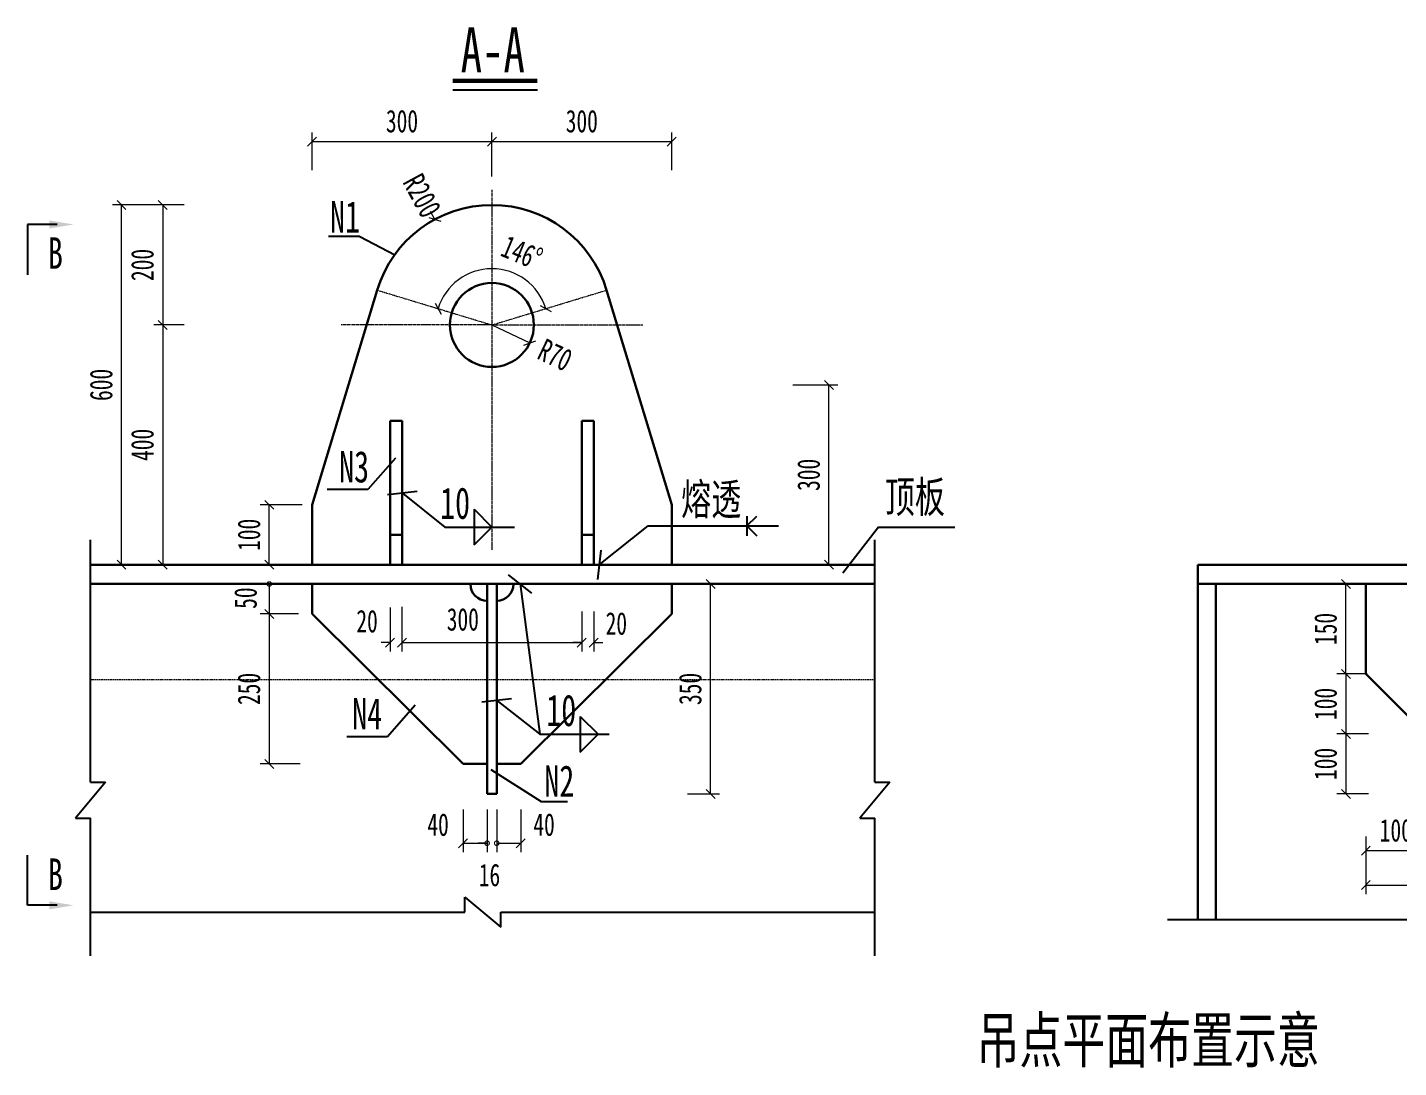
# Model space of a CAD drawing. Extents: x -9343 to 70062, y -6614 to 5134.
# Drawn here: x -9343 to -7056, y -168 to 1567 of the extents above; entities that cross this region are included whole.
import ezdxf

# ---------------------------------------------------------------- set-up
doc = ezdxf.new("R2010")
doc.units = 0
doc.header["$MEASUREMENT"] = 0
doc.header["$PDMODE"] = 34
doc.linetypes.add('CENTER2', pattern=[1.125, 0.75, -0.125, 0.125, -0.125])
doc.linetypes.add('DASHED2', pattern=[0.375, 0.25, -0.125])
doc.layers.get('0').update_dxf_attribs({"linetype": 'CONTINUOUS'})
doc.layers.get('DEFPOINTS').update_dxf_attribs({"color": 8, "linetype": 'CONTINUOUS'})
for name, color, linetype, lineweight in [('CENTER', 2, 'CONTINUOUS', 15), ('DASHED', 2, 'DASHED2', 15), ('dim', 4, 'CONTINUOUS', 13), ('text', 7, 'CONTINUOUS', 15), ('轮廓线', 3, 'CONTINUOUS', 30)]:
    doc.layers.add(name, color=color, linetype=linetype, lineweight=lineweight)
doc.layers.add('焊缝', color=7, linetype='CONTINUOUS')
doc.styles.get("Standard").update_dxf_attribs({"font": '仿宋_GB2312.ttf', "width": 0.7})
doc.dimstyles.new('09BC1300', dxfattribs={"dimscale": 0, "dimtxt": 2.5, "dimasz": 1, "dimexe": 1, "dimexo": 1.5, "dimgap": 1, "dimtad": 1, "dimdec": 1, "dimdsep": 46, "dimtxsty": 'Standard', "dimblk": 'OBLIQUE', "dimcen": 0, "dimclrd": 256, "dimclre": 256, "dimclrt": 7, "dimadec": 0, "dimazin": 2, "dimtfac": 1, "dimtdec": 1, "dimtofl": 0, "dimtmove": 2, "dimatfit": 3, "dimldrblk": 'OBLIQUE', "dimfxl": 4, "dimfxlon": 1, "dimtolj": 1, "dimtzin": 0, "dimlwd": -1, "dimlwe": -1, "dimarcsym": 0})

# ---------------------------------------------------------------- blocks, each defined once
blk = doc.blocks.new('_Oblique')
at = {"color": 0, "linetype": 'ByBlock', "lineweight": -2}
blk.add_line((-0.5, -0.5), (0.5, 0.5), dxfattribs=at)
blk = doc.blocks.new('*D59')
at = {"layer": 'DEFPOINTS', "color": 0, "transparency": 16777216}
for p in [(-9186.3, 1270.5), (-9073.2, 1270.5), (-9098.2, 670.5)]:
    blk.add_point(p, dxfattribs=at)
at = {"layer": 'dim', "transparency": 16777216}
for p, q in [((-9126.3, 1270.5), (-9201.3, 1270.5)), ((-9186.3, 670.5), (-9186.3, 1270.5)), ((-9126.3, 670.5), (-9201.3, 670.5))]:
    blk.add_line(p, q, dxfattribs=at)
at = {"layer": 'dim', "transparency": 16777216, "xscale": 14.99999996629198, "yscale": 14.99999996629198, "zscale": 14.99999996629198}
for p, rotation in [((-9186.3, 1270.5), 90), ((-9186.3, 670.5), 270)]:
    blk.add_blockref('_Oblique', p, dxfattribs=dict(at, rotation=rotation))
at = {"layer": 'dim', "color": 7, "transparency": 16777216, "insert": (-9220.1, 970.5), "char_height": 37.5, "attachment_point": 5, "rotation": 90}
blk.add_mtext('\\A1;600', dxfattribs=at)
blk = doc.blocks.new('*D60')
at = {"layer": 'DEFPOINTS', "color": 0, "transparency": 16777216}
for p in [(-8098.5, 970.5), (-8006, 970.5), (-8098.5, 670.5)]:
    blk.add_point(p, dxfattribs=at)
at = {"layer": 'dim', "transparency": 16777216}
for p, q in [((-8066, 970.5), (-7991, 970.5)), ((-8006, 670.5), (-8006, 970.5)), ((-8066, 670.5), (-7991, 670.5))]:
    blk.add_line(p, q, dxfattribs=at)
at = {"layer": 'dim', "transparency": 16777216, "xscale": 14.99999996629198, "yscale": 14.99999996629198, "zscale": 14.99999996629198}
for p, rotation in [((-8006, 970.5), 90), ((-8006, 670.5), 270)]:
    blk.add_blockref('_Oblique', p, dxfattribs=dict(at, rotation=rotation))
at = {"layer": 'dim', "color": 7, "transparency": 16777216, "insert": (-8039.7, 820.5), "char_height": 37.5, "attachment_point": 5, "rotation": 90}
blk.add_mtext('\\A1;300', dxfattribs=at)
blk = doc.blocks.new('*D61')
at = {"layer": 'DEFPOINTS', "color": 0, "transparency": 16777216}
for p in [(-8939.7, 770.5), (-8862.6, 770.5), (-8862.6, 670.5)]:
    blk.add_point(p, dxfattribs=at)
at = {"layer": 'dim', "transparency": 16777216}
for p, q in [((-8885.1, 770.5), (-8954.7, 770.5)), ((-8939.7, 670.5), (-8939.7, 770.5)), ((-8885.1, 670.5), (-8954.7, 670.5))]:
    blk.add_line(p, q, dxfattribs=at)
at = {"layer": 'dim', "transparency": 16777216, "xscale": 14.99999996629198, "yscale": 14.99999996629198, "zscale": 14.99999996629198}
for p, rotation in [((-8939.7, 770.5), 90), ((-8939.7, 670.5), 270)]:
    blk.add_blockref('_Oblique', p, dxfattribs=dict(at, rotation=rotation))
at = {"layer": 'dim', "color": 7, "transparency": 16777216, "insert": (-8973.5, 720.5), "char_height": 37.5, "attachment_point": 5, "rotation": 90}
blk.add_mtext('\\A1;100', dxfattribs=at)
blk = doc.blocks.new('*D62')
at = {"layer": 'DEFPOINTS', "color": 0, "transparency": 16777216}
for p in [(-8568.3, 1376.3), (-8868.3, 1306.1), (-8568.3, 1295.7)]:
    blk.add_point(p, dxfattribs=at)
at = {"layer": 'dim', "transparency": 16777216}
for p, q in [((-8868.3, 1328.6), (-8868.3, 1391.3)), ((-8868.3, 1376.3), (-8568.3, 1376.3)), ((-8568.3, 1318.2), (-8568.3, 1391.3))]:
    blk.add_line(p, q, dxfattribs=at)
at = {"layer": 'dim', "transparency": 16777216, "xscale": 14.99999996629198, "yscale": 14.99999996629198, "zscale": 14.99999996629198, "rotation": 180}
blk.add_blockref('_Oblique', (-8868.3, 1376.3), dxfattribs=at)
at = {"layer": 'dim', "transparency": 16777216, "xscale": 14.99999996629198, "yscale": 14.99999996629198, "zscale": 14.99999996629198}
blk.add_blockref('_Oblique', (-8568.3, 1376.3), dxfattribs=at)
at = {"layer": 'dim', "color": 7, "transparency": 16777216, "insert": (-8718.3, 1410.1), "char_height": 37.5, "attachment_point": 5}
blk.add_mtext('\\A1;300', dxfattribs=at)
blk = doc.blocks.new('*D63')
at = {"layer": 'DEFPOINTS', "color": 0, "transparency": 16777216}
for p in [(-8268.3, 1376.3), (-8268.3, 1306.1), (-8568.3, 1295.7)]:
    blk.add_point(p, dxfattribs=at)
at = {"layer": 'dim', "transparency": 16777216}
for p, q in [((-8568.3, 1318.2), (-8568.3, 1391.3)), ((-8568.3, 1376.3), (-8268.3, 1376.3)), ((-8268.3, 1328.6), (-8268.3, 1391.3))]:
    blk.add_line(p, q, dxfattribs=at)
at = {"layer": 'dim', "transparency": 16777216, "xscale": 14.99999996629198, "yscale": 14.99999996629198, "zscale": 14.99999996629198, "rotation": 180}
blk.add_blockref('_Oblique', (-8568.3, 1376.3), dxfattribs=at)
at = {"layer": 'dim', "transparency": 16777216, "xscale": 14.99999996629198, "yscale": 14.99999996629198, "zscale": 14.99999996629198}
blk.add_blockref('_Oblique', (-8268.3, 1376.3), dxfattribs=at)
at = {"layer": 'dim', "color": 7, "transparency": 16777216, "insert": (-8418.3, 1410.1), "char_height": 37.5, "attachment_point": 5}
blk.add_mtext('\\A1;300', dxfattribs=at)
blk = doc.blocks.new('*D64')
at = {"layer": 'DEFPOINTS', "color": 0, "transparency": 16777216}
for p in [(-8663.4, 1246.4), (-8568.3, 1070.5)]:
    blk.add_point(p, dxfattribs=at)
at = {"layer": 'dim', "transparency": 16777216}
blk.add_line((-8663.4, 1246.4), (-8670.6, 1259.6), dxfattribs=at)
at = {"layer": 'dim', "transparency": 16777216, "xscale": 14.99999996629198, "yscale": 14.99999996629198, "zscale": 14.99999996629198, "rotation": 298.4174607181495}
blk.add_blockref('_Oblique', (-8663.4, 1246.4), dxfattribs=at)
at = {"layer": 'dim', "color": 7, "transparency": 16777216, "insert": (-8684.9, 1286), "char_height": 37.5, "attachment_point": 5, "rotation": 298.4175}
blk.add_mtext('\\A1;R200', dxfattribs=at)
blk = doc.blocks.new('*D65')
at = {"layer": 'DEFPOINTS', "color": 0, "transparency": 16777216}
for p in [(-8568.3, 1070.5), (-8505.1, 1040.4)]:
    blk.add_point(p, dxfattribs=at)
at = {"layer": 'dim', "transparency": 16777216}
blk.add_line((-8568.3, 1070.5), (-8505.1, 1040.4), dxfattribs=at)
at = {"layer": 'dim', "transparency": 16777216, "xscale": 14.99999996629198, "yscale": 14.99999996629198, "zscale": 14.99999996629198, "rotation": 334.553755451667}
blk.add_blockref('_Oblique', (-8505.1, 1040.4), dxfattribs=at)
at = {"layer": 'dim', "color": 7, "transparency": 16777216, "insert": (-8462.8, 1020.3), "char_height": 37.5, "attachment_point": 5, "rotation": 334.5538}
blk.add_mtext('\\A1;R70', dxfattribs=at)
blk = doc.blocks.new('*D66')
at = {"layer": 'DEFPOINTS', "color": 0, "transparency": 16777216}
for p in [(-8607, 1155.9), (-8759.7, 1128.5), (-8376.9, 1128.5), (-8568.3, 1070.5), (-8568.3, 1070.5)]:
    blk.add_point(p, dxfattribs=at)
at = {"layer": 'dim', "transparency": 16777216}
blk.add_arc((-8568.3, 1070.5), 93.8, 16.8745, 163.1255, dxfattribs=at)
at = {"layer": 'dim', "transparency": 16777216, "xscale": 14.99999996629198, "yscale": 14.99999996629198, "zscale": 14.99999996629198}
for p, rotation in [((-8658, 1097.7), 253.1255057020556), ((-8478.5, 1097.7), 286.8744942979441)]:
    blk.add_blockref('_Oblique', p, dxfattribs=dict(at, rotation=rotation))
at = {"layer": 'dim', "color": 7, "transparency": 16777216, "insert": (-8518.1, 1190.8), "char_height": 37.5, "attachment_point": 5, "rotation": 337.3759}
blk.add_mtext('\\A1;146°', dxfattribs=at)
blk = doc.blocks.new('*D67')
at = {"layer": 'DEFPOINTS', "color": 0, "transparency": 16777216}
for p in [(-9059.5, 1270.5), (-9117.6, 1070.5), (-9059.5, 1070.5)]:
    blk.add_point(p, dxfattribs=at)
at = {"layer": 'dim', "transparency": 16777216}
for p, q in [((-9082, 1270.5), (-9132.6, 1270.5)), ((-9117.6, 1270.5), (-9117.6, 1070.5)), ((-9082, 1070.5), (-9132.6, 1070.5))]:
    blk.add_line(p, q, dxfattribs=at)
at = {"layer": 'dim', "transparency": 16777216, "xscale": 14.99999996629198, "yscale": 14.99999996629198, "zscale": 14.99999996629198}
for p, rotation in [((-9117.6, 1270.5), 90), ((-9117.6, 1070.5), 270)]:
    blk.add_blockref('_Oblique', p, dxfattribs=dict(at, rotation=rotation))
at = {"layer": 'dim', "color": 7, "transparency": 16777216, "insert": (-9151.3, 1170.5), "char_height": 37.5, "attachment_point": 5, "rotation": 90}
blk.add_mtext('\\A1;200', dxfattribs=at)
blk = doc.blocks.new('*D68')
at = {"layer": 'DEFPOINTS', "color": 0, "transparency": 16777216}
for p in [(-9059.5, 1070.5), (-9117.6, 670.5), (-9117.6, 670.5)]:
    blk.add_point(p, dxfattribs=at)
at = {"layer": 'dim', "transparency": 16777216}
for p, q in [((-9082, 1070.5), (-9132.6, 1070.5)), ((-9117.6, 1070.5), (-9117.6, 670.5)), ((-9117.6, 670.5), (-9132.6, 670.5))]:
    blk.add_line(p, q, dxfattribs=at)
at = {"layer": 'dim', "transparency": 16777216, "xscale": 14.99999996629198, "yscale": 14.99999996629198, "zscale": 14.99999996629198}
for p, rotation in [((-9117.6, 1070.5), 90), ((-9117.6, 670.5), 270)]:
    blk.add_blockref('_Oblique', p, dxfattribs=dict(at, rotation=rotation))
at = {"layer": 'dim', "color": 7, "transparency": 16777216, "insert": (-9151.3, 870.5), "char_height": 37.5, "attachment_point": 5, "rotation": 90}
blk.add_mtext('\\A1;400', dxfattribs=at)
blk = doc.blocks.new('_DotSmall')
at = {"color": 0, "linetype": 'ByBlock', "const_width": 0.5}
blk.add_lwpolyline([(-0.0625, 0, 1), (0.0625, 0, 1)], format="xyb", close=True, dxfattribs=at)
blk = doc.blocks.new('*D69')
at = {"layer": 'DEFPOINTS', "color": 0, "transparency": 16777216}
for p in [(-8616.3, 284.7), (-8576.3, 284.7), (-8576.3, 206.2)]:
    blk.add_point(p, dxfattribs=at)
at = {"layer": 'dim', "transparency": 16777216}
for p, q in [((-8616.3, 262.2), (-8616.3, 191.2)), ((-8576.3, 262.2), (-8576.3, 191.2)), ((-8616.3, 206.2), (-8576.3, 206.2))]:
    blk.add_line(p, q, dxfattribs=at)
at = {"layer": 'dim', "transparency": 16777216, "xscale": 14.99999996629198, "yscale": 14.99999996629198, "zscale": 14.99999996629198, "rotation": 180}
blk.add_blockref('_Oblique', (-8616.3, 206.2), dxfattribs=at)
at = {"layer": 'dim', "transparency": 16777216, "xscale": 14.99999996629198, "yscale": 14.99999996629198, "zscale": 14.99999996629198}
blk.add_blockref('_DotSmall', (-8576.3, 206.2), dxfattribs=at)
at = {"layer": 'dim', "color": 7, "transparency": 16777216, "insert": (-8658.1, 237), "char_height": 37.5, "attachment_point": 5}
blk.add_mtext('\\A1;40', dxfattribs=at)
blk = doc.blocks.new('*D70')
at = {"layer": 'DEFPOINTS', "color": 0, "transparency": 16777216}
for p in [(-8576.3, 284.7), (-8560.3, 284.7), (-8560.3, 206.2)]:
    blk.add_point(p, dxfattribs=at)
at = {"layer": 'dim', "transparency": 16777216}
for p, q in [((-8576.3, 262.2), (-8576.3, 191.2)), ((-8560.3, 262.2), (-8560.3, 191.2)), ((-8576.3, 206.2), (-8591.3, 206.2)), ((-8560.3, 206.2), (-8545.3, 206.2))]:
    blk.add_line(p, q, dxfattribs=at)
at = {"layer": 'dim', "transparency": 16777216, "xscale": 14.99999996629198, "yscale": 14.99999996629198, "zscale": 14.99999996629198}
blk.add_blockref('_DotSmall', (-8576.3, 206.2), dxfattribs=at)
at = {"layer": 'dim', "transparency": 16777216, "xscale": 14.99999996629198, "yscale": 14.99999996629198, "zscale": 14.99999996629198, "rotation": 180}
blk.add_blockref('_DotSmall', (-8560.3, 206.2), dxfattribs=at)
at = {"layer": 'dim', "color": 7, "transparency": 16777216, "insert": (-8572.3, 153), "char_height": 37.5, "attachment_point": 5}
blk.add_mtext('\\A1;16', dxfattribs=at)
blk = doc.blocks.new('*D71')
at = {"layer": 'DEFPOINTS', "color": 0, "transparency": 16777216}
for p in [(-8560.3, 284.7), (-8520.3, 284.7), (-8520.3, 206.2)]:
    blk.add_point(p, dxfattribs=at)
at = {"layer": 'dim', "transparency": 16777216}
for p, q in [((-8560.3, 262.2), (-8560.3, 191.2)), ((-8520.3, 262.2), (-8520.3, 191.2)), ((-8560.3, 206.2), (-8520.3, 206.2))]:
    blk.add_line(p, q, dxfattribs=at)
at = {"layer": 'dim', "transparency": 16777216, "xscale": 14.99999996629198, "yscale": 14.99999996629198, "zscale": 14.99999996629198, "rotation": 180}
blk.add_blockref('_DotSmall', (-8560.3, 206.2), dxfattribs=at)
at = {"layer": 'dim', "transparency": 16777216, "xscale": 14.99999996629198, "yscale": 14.99999996629198, "zscale": 14.99999996629198}
blk.add_blockref('_Oblique', (-8520.3, 206.2), dxfattribs=at)
at = {"layer": 'dim', "color": 7, "transparency": 16777216, "insert": (-8481.3, 237), "char_height": 37.5, "attachment_point": 5}
blk.add_mtext('\\A1;40', dxfattribs=at)
blk = doc.blocks.new('*D72')
at = {"layer": 'DEFPOINTS', "color": 0, "transparency": 16777216}
for p in [(-8868.3, 638.5), (-8939.7, 588.5), (-8868.3, 588.5)]:
    blk.add_point(p, dxfattribs=at)
at = {"layer": 'dim', "transparency": 16777216}
for p, q in [((-8890.8, 638.5), (-8954.7, 638.5)), ((-8939.7, 638.5), (-8939.7, 588.5)), ((-8890.8, 588.5), (-8954.7, 588.5))]:
    blk.add_line(p, q, dxfattribs=at)
at = {"layer": 'dim', "transparency": 16777216, "xscale": 14.99999996629198, "yscale": 14.99999996629198, "zscale": 14.99999996629198}
for name, p, rotation in [('_DotSmall', (-8939.7, 638.5), 90), ('_Oblique', (-8939.7, 588.5), 270)]:
    blk.add_blockref(name, p, dxfattribs=dict(at, rotation=rotation))
at = {"layer": 'dim', "color": 7, "transparency": 16777216, "insert": (-8979.1, 614.9), "char_height": 37.5, "attachment_point": 5, "rotation": 90}
blk.add_mtext('\\A1;50', dxfattribs=at)
blk = doc.blocks.new('*D73')
at = {"layer": 'DEFPOINTS', "color": 0, "transparency": 16777216}
for p in [(-8868.3, 588.5), (-8939.7, 338.5), (-8865.8, 338.5)]:
    blk.add_point(p, dxfattribs=at)
at = {"layer": 'dim', "transparency": 16777216}
for p, q in [((-8890.8, 588.5), (-8954.7, 588.5)), ((-8939.7, 588.5), (-8939.7, 338.5)), ((-8888.3, 338.5), (-8954.7, 338.5))]:
    blk.add_line(p, q, dxfattribs=at)
at = {"layer": 'dim', "transparency": 16777216, "xscale": 14.99999996629198, "yscale": 14.99999996629198, "zscale": 14.99999996629198}
for p, rotation in [((-8939.7, 588.5), 90), ((-8939.7, 338.5), 270)]:
    blk.add_blockref('_Oblique', p, dxfattribs=dict(at, rotation=rotation))
at = {"layer": 'dim', "color": 7, "transparency": 16777216, "insert": (-8973.5, 463.5), "char_height": 37.5, "attachment_point": 5, "rotation": 90}
blk.add_mtext('\\A1;250', dxfattribs=at)
blk = doc.blocks.new('*D74')
at = {"layer": 'DEFPOINTS', "color": 0, "transparency": 16777216}
for p in [(-8718.3, 615), (-8418.3, 615), (-8418.3, 540.7)]:
    blk.add_point(p, dxfattribs=at)
at = {"layer": 'dim', "transparency": 16777216}
for p, q in [((-8718.3, 592.5), (-8718.3, 525.7)), ((-8418.3, 592.5), (-8418.3, 525.7)), ((-8718.3, 540.7), (-8418.3, 540.7))]:
    blk.add_line(p, q, dxfattribs=at)
at = {"layer": 'dim', "transparency": 16777216, "xscale": 14.99999996629198, "yscale": 14.99999996629198, "zscale": 14.99999996629198, "rotation": 180}
blk.add_blockref('_Oblique', (-8718.3, 540.7), dxfattribs=at)
at = {"layer": 'dim', "transparency": 16777216, "xscale": 14.99999996629198, "yscale": 14.99999996629198, "zscale": 14.99999996629198}
blk.add_blockref('_Oblique', (-8418.3, 540.7), dxfattribs=at)
at = {"layer": 'dim', "color": 7, "transparency": 16777216, "insert": (-8616.8, 579.3), "char_height": 37.5, "attachment_point": 5}
blk.add_mtext('\\A1;300', dxfattribs=at)
blk = doc.blocks.new('*D75')
at = {"layer": 'DEFPOINTS', "color": 0, "transparency": 16777216}
for p in [(-8418.3, 615), (-8398.3, 615), (-8398.3, 540.7)]:
    blk.add_point(p, dxfattribs=at)
at = {"layer": 'dim', "transparency": 16777216}
for p, q in [((-8418.3, 592.5), (-8418.3, 525.7)), ((-8398.3, 592.5), (-8398.3, 525.7)), ((-8418.3, 540.7), (-8433.3, 540.7)), ((-8398.3, 540.7), (-8383.3, 540.7))]:
    blk.add_line(p, q, dxfattribs=at)
at = {"layer": 'dim', "transparency": 16777216, "xscale": 14.99999996629198, "yscale": 14.99999996629198, "zscale": 14.99999996629198}
blk.add_blockref('_Oblique', (-8418.3, 540.7), dxfattribs=at)
at = {"layer": 'dim', "transparency": 16777216, "xscale": 14.99999996629198, "yscale": 14.99999996629198, "zscale": 14.99999996629198, "rotation": 180}
blk.add_blockref('_Oblique', (-8398.3, 540.7), dxfattribs=at)
at = {"layer": 'dim', "color": 7, "transparency": 16777216, "insert": (-8360.7, 572.4), "char_height": 37.5, "attachment_point": 5}
blk.add_mtext('\\A1;20', dxfattribs=at)
blk = doc.blocks.new('*D76')
at = {"layer": 'DEFPOINTS', "color": 0, "transparency": 16777216}
for p in [(-8738.3, 621.9), (-8718.3, 622.8), (-8718.3, 540.7)]:
    blk.add_point(p, dxfattribs=at)
at = {"layer": 'dim', "transparency": 16777216}
for p, q in [((-8738.3, 599.4), (-8738.3, 525.7)), ((-8718.3, 600.3), (-8718.3, 525.7)), ((-8738.3, 540.7), (-8753.3, 540.7)), ((-8718.3, 540.7), (-8703.3, 540.7))]:
    blk.add_line(p, q, dxfattribs=at)
at = {"layer": 'dim', "transparency": 16777216, "xscale": 14.99999996629198, "yscale": 14.99999996629198, "zscale": 14.99999996629198}
blk.add_blockref('_Oblique', (-8738.3, 540.7), dxfattribs=at)
at = {"layer": 'dim', "transparency": 16777216, "xscale": 14.99999996629198, "yscale": 14.99999996629198, "zscale": 14.99999996629198, "rotation": 180}
blk.add_blockref('_Oblique', (-8718.3, 540.7), dxfattribs=at)
at = {"layer": 'dim', "color": 7, "transparency": 16777216, "insert": (-8776.6, 576.3), "char_height": 37.5, "attachment_point": 5}
blk.add_mtext('\\A1;20', dxfattribs=at)
blk = doc.blocks.new('*D35')
at = {"layer": 'DEFPOINTS', "color": 0, "transparency": 16777216}
for p in [(-8268.3, 638.5), (-8203.5, 638.5), (-8264.5, 288.5)]:
    blk.add_point(p, dxfattribs=at)
at = {"layer": 'dim', "transparency": 16777216}
for p, q in [((-8245.8, 638.5), (-8188.5, 638.5)), ((-8203.5, 288.5), (-8203.5, 638.5)), ((-8242, 288.5), (-8188.5, 288.5))]:
    blk.add_line(p, q, dxfattribs=at)
at = {"layer": 'dim', "transparency": 16777216, "xscale": 14.99999996629198, "yscale": 14.99999996629198, "zscale": 14.99999996629198}
for p, rotation in [((-8203.5, 638.5), 90), ((-8203.5, 288.5), 270)]:
    blk.add_blockref('_Oblique', p, dxfattribs=dict(at, rotation=rotation))
at = {"layer": 'dim', "color": 7, "transparency": 16777216, "insert": (-8237.2, 463.5), "char_height": 37.5, "attachment_point": 5, "rotation": 90}
blk.add_mtext('\\A1;350', dxfattribs=at)
blk = doc.blocks.new('*D78')
at = {"layer": 'DEFPOINTS', "color": 0, "transparency": 16777216}
for p in [(-7143.4, 638.5), (-7085.7, 638.5), (-7085.7, 488.5)]:
    blk.add_point(p, dxfattribs=at)
at = {"layer": 'dim', "transparency": 16777216}
for p, q in [((-7108.2, 638.5), (-7158.4, 638.5)), ((-7143.4, 488.5), (-7143.4, 638.5)), ((-7108.2, 488.5), (-7158.4, 488.5))]:
    blk.add_line(p, q, dxfattribs=at)
at = {"layer": 'dim', "transparency": 16777216, "xscale": 14.99999996629198, "yscale": 14.99999996629198, "zscale": 14.99999996629198}
for p, rotation in [((-7143.4, 638.5), 90), ((-7143.4, 488.5), 270)]:
    blk.add_blockref('_Oblique', p, dxfattribs=dict(at, rotation=rotation))
at = {"layer": 'dim', "color": 7, "transparency": 16777216, "insert": (-7177.2, 563.5), "char_height": 37.5, "attachment_point": 5, "rotation": 90}
blk.add_mtext('\\A1;150', dxfattribs=at)
blk = doc.blocks.new('*D79')
at = {"layer": 'DEFPOINTS', "color": 0, "transparency": 16777216}
for p in [(-7083.3, 388.5), (-7143.4, 288.5), (-7083.3, 288.5)]:
    blk.add_point(p, dxfattribs=at)
at = {"layer": 'dim', "transparency": 16777216}
for p, q in [((-7105.8, 388.5), (-7158.4, 388.5)), ((-7143.4, 388.5), (-7143.4, 288.5)), ((-7105.8, 288.5), (-7158.4, 288.5))]:
    blk.add_line(p, q, dxfattribs=at)
at = {"layer": 'dim', "transparency": 16777216, "xscale": 14.99999996629198, "yscale": 14.99999996629198, "zscale": 14.99999996629198}
for p, rotation in [((-7143.4, 388.5), 90), ((-7143.4, 288.5), 270)]:
    blk.add_blockref('_Oblique', p, dxfattribs=dict(at, rotation=rotation))
at = {"layer": 'dim', "color": 7, "transparency": 16777216, "insert": (-7177.2, 338.5), "char_height": 37.5, "attachment_point": 5, "rotation": 90}
blk.add_mtext('\\A1;100', dxfattribs=at)
blk = doc.blocks.new('*D80')
at = {"layer": 'DEFPOINTS', "color": 0, "transparency": 16777216}
for p in [(-7085.7, 488.5), (-7143.4, 388.5), (-7083.3, 388.5)]:
    blk.add_point(p, dxfattribs=at)
at = {"layer": 'dim', "transparency": 16777216}
for p, q in [((-7108.2, 488.5), (-7158.4, 488.5)), ((-7143.4, 488.5), (-7143.4, 388.5)), ((-7105.8, 388.5), (-7158.4, 388.5))]:
    blk.add_line(p, q, dxfattribs=at)
at = {"layer": 'dim', "transparency": 16777216, "xscale": 14.99999996629198, "yscale": 14.99999996629198, "zscale": 14.99999996629198}
for p, rotation in [((-7143.4, 488.5), 90), ((-7143.4, 388.5), 270)]:
    blk.add_blockref('_Oblique', p, dxfattribs=dict(at, rotation=rotation))
at = {"layer": 'dim', "color": 7, "transparency": 16777216, "insert": (-7177.2, 438.5), "char_height": 37.5, "attachment_point": 5, "rotation": 90}
blk.add_mtext('\\A1;100', dxfattribs=at)
blk = doc.blocks.new('*D82')
at = {"layer": 'DEFPOINTS', "color": 0, "transparency": 16777216}
for p in [(-7110.2, 239.8), (-7010.2, 239.8), (-7010.2, 193.8)]:
    blk.add_point(p, dxfattribs=at)
at = {"layer": 'dim', "transparency": 16777216}
for p, q in [((-7110.2, 217.3), (-7110.2, 178.8)), ((-7010.2, 217.3), (-7010.2, 178.8)), ((-7110.2, 193.8), (-7010.2, 193.8))]:
    blk.add_line(p, q, dxfattribs=at)
at = {"layer": 'dim', "transparency": 16777216, "xscale": 14.99999996629198, "yscale": 14.99999996629198, "zscale": 14.99999996629198, "rotation": 180}
blk.add_blockref('_Oblique', (-7110.2, 193.8), dxfattribs=at)
at = {"layer": 'dim', "transparency": 16777216, "xscale": 14.99999996629198, "yscale": 14.99999996629198, "zscale": 14.99999996629198}
blk.add_blockref('_Oblique', (-7010.2, 193.8), dxfattribs=at)
at = {"layer": 'dim', "color": 7, "transparency": 16777216, "insert": (-7060.2, 227.5), "char_height": 37.5, "attachment_point": 5}
blk.add_mtext('\\A1;100', dxfattribs=at)
blk = doc.blocks.new('*D84')
at = {"layer": 'DEFPOINTS', "color": 0, "transparency": 16777216}
for p in [(-7110.2, 239.8), (-6310.2, 239.8), (-6310.2, 136.5)]:
    blk.add_point(p, dxfattribs=at)
at = {"layer": 'dim', "transparency": 16777216}
for p, q in [((-7110.2, 196.5), (-7110.2, 121.5)), ((-6310.2, 196.5), (-6310.2, 121.5)), ((-7110.2, 136.5), (-6310.2, 136.5))]:
    blk.add_line(p, q, dxfattribs=at)
at = {"layer": 'dim', "transparency": 16777216, "xscale": 14.99999996629198, "yscale": 14.99999996629198, "zscale": 14.99999996629198, "rotation": 180}
blk.add_blockref('_Oblique', (-7110.2, 136.5), dxfattribs=at)
at = {"layer": 'dim', "transparency": 16777216, "xscale": 14.99999996629198, "yscale": 14.99999996629198, "zscale": 14.99999996629198}
blk.add_blockref('_Oblique', (-6310.2, 136.5), dxfattribs=at)
at = {"layer": 'dim', "color": 7, "transparency": 16777216, "insert": (-6710.2, 170.3), "char_height": 37.5, "attachment_point": 5}
blk.add_mtext('\\A1;800', dxfattribs=at)

msp = doc.modelspace()

# ---------------------------------------------------------------- linework, layer by layer
for p, q in [((-8633.76, 1462.47), (-8492.43, 1462.47)), ((-9293.41, 1237.99), (-9343.26, 1237.99)), ((-9343.26, 1237.99), (-9343.26, 1154.32)), ((-8788.92, 1218.23), (-8840.95, 1218.23)), ((-8788.92, 1218.23), (-8730.45, 1187.51)), ((-8729.27, 848.29), (-8775.4, 795.85)), ((-8597.94, 763.19), (-8597.94, 703.83)), ((-8597.94, 763.19), (-8568.27, 733.51)), ((-8597.94, 703.83), (-8568.27, 733.51)), ((-8142.88, 751.75), (-8142.88, 718.78)), ((-8142.88, 735.26), (-8126.39, 751.75)), ((-8142.88, 735.26), (-8126.39, 718.78)), ((-7923.1, 733.35), (-7982.7, 656.71)), ((-7923.1, 733.35), (-7795.85, 733.35)), ((-9237.92, 307.95), (-9237.92, 712.02)), ((-7929.32, 307.95), (-7929.32, 712.02)), ((-8696.48, 436.31), (-8742.61, 383.87)), ((-8420.84, 417.6), (-8420.84, 358.24)), ((-8420.84, 417.6), (-8391.16, 387.92)), ((-8742.61, 383.87), (-8810.22, 383.87)), ((-8420.84, 358.24), (-8391.16, 387.92)), ((-9212.92, 307.95), (-9262.92, 247.95)), ((-9237.92, 307.95), (-9212.92, 307.95)), ((-7904.32, 307.95), (-7954.32, 247.95)), ((-7929.32, 307.95), (-7904.32, 307.95)), ((-9262.92, 247.95), (-9237.92, 247.95)), ((-9237.92, 18.23), (-9237.92, 247.95)), ((-7954.32, 247.95), (-7929.32, 247.95)), ((-7929.32, 18.23), (-7929.32, 247.95)), ((-9343.26, 102.67), (-9343.26, 186.35)), ((-8613.62, 91.18), (-8613.62, 116.18)), ((-8613.62, 116.18), (-8553.62, 66.18)), ((-9293.41, 102.67), (-9343.26, 102.67)), ((-9237.92, 91.18), (-8613.62, 91.18)), ((-8553.62, 91.18), (-7929.32, 91.18)), ((-8553.62, 66.18), (-8553.62, 91.18)), ((-7440.83, 79.1), (-6020.73, 79.1))]:
    msp.add_line(p, q)
at = {"ltscale": 4}
for p, q in [((-8570.29, 329.38), (-8486.23, 276.04)), ((-8486.23, 276.04), (-8441.98, 276.04))]:
    msp.add_line(p, q, dxfattribs=at)
at = {"const_width": 7.5}
msp.add_lwpolyline([(-8633.76, 1477.47), (-8492.43, 1477.47)], dxfattribs=at)
for points in [[(-9306.91, 1244.74), (-9306.91, 1231.24), (-9266.41, 1237.99)], [(-9306.91, 95.92), (-9306.91, 109.42), (-9266.41, 102.67)]]:
    msp.add_solid(points)
at = {"layer": 'CENTER', "linetype": 'CENTER2', "ltscale": 6}
for p, q in [((-8568.27, 1295.65), (-8568.27, 694.88)), ((-8568.27, 1070.48), (-8819.83, 1070.48)), ((-8568.27, 1070.48), (-8316.7, 1070.48)), ((-7110.17, 488.48), (-7110.17, 638.48))]:
    msp.add_line(p, q, dxfattribs=at)
at = {"layer": 'CENTER', "linetype": 'CENTER2', "ltscale": 3}
for p, q in [((-8759.65, 1128.54), (-8568.27, 1070.48)), ((-8568.27, 1070.48), (-8376.88, 1128.54))]:
    msp.add_line(p, q, dxfattribs=at)
at = {"layer": 'DASHED', "ltscale": 8}
msp.add_line((-7929.32, 478.48), (-9237.92, 478.48), dxfattribs=at)
at = {"layer": '焊缝', "ltscale": 4}
msp.add_line((-8775.4, 795.85), (-8843.01, 795.85), dxfattribs=at)
at = {"layer": '轮廓线', "ltscale": 4}
for p, q in [((-8868.27, 770.48), (-8759.65, 1128.54)), ((-8268.27, 770.48), (-8376.88, 1128.54)), ((-8868.27, 638.48), (-8868.27, 588.48)), ((-8576.27, 288.48), (-8576.27, 638.48)), ((-8560.27, 288.48), (-8560.27, 638.48)), ((-8268.27, 638.48), (-8268.27, 588.48)), ((-8868.27, 588.48), (-8616.27, 338.48)), ((-8268.27, 588.48), (-8520.27, 338.48)), ((-7110.17, 488.48), (-7010.17, 388.48)), ((-8576.27, 288.48), (-8560.27, 288.48))]:
    msp.add_line(p, q, dxfattribs=at)
at = {"layer": '轮廓线'}
for p, q in [((-8738.27, 910.48), (-8738.27, 670.48)), ((-8718.27, 910.48), (-8738.27, 910.48)), ((-8718.27, 910.48), (-8718.27, 670.48)), ((-8418.27, 910.48), (-8418.27, 670.48)), ((-8398.27, 910.48), (-8418.27, 910.48)), ((-8398.27, 910.48), (-8398.27, 670.48)), ((-8868.27, 770.48), (-8868.27, 670.48)), ((-8268.27, 770.48), (-8268.27, 670.48)), ((-8718.27, 720.48), (-8738.27, 720.48)), ((-8398.27, 720.48), (-8418.27, 720.48)), ((-7929.32, 670.48), (-9237.92, 670.48)), ((-7390.27, 79.1), (-7390.27, 670.48)), ((-7390.27, 670.48), (-4530.07, 670.48)), ((-7929.32, 638.48), (-9237.92, 638.48)), ((-7390.27, 638.48), (-4530.07, 638.48)), ((-7360.27, 79.1), (-7360.27, 638.48)), ((-7110.17, 488.48), (-7110.17, 638.48)), ((-8576.27, 338.48), (-8616.27, 338.48)), ((-8560.27, 338.48), (-8520.27, 338.48))]:
    msp.add_line(p, q, dxfattribs=at)
at = {"layer": '轮廓线', "ltscale": 4}
msp.add_circle((-8568.27, 1070.48), 70, dxfattribs=at)
for centre, radius, start, end in [((-8568.27, 1070.48), 200, 16.87449, 163.12551), ((-8576.27, 638.48), 28, 180, 270), ((-8560.27, 638.48), 28, 270, 0)]:
    msp.add_arc(centre, radius, start, end, dxfattribs=at)

# ---------------------------------------------------------------- texts
at = {"layer": 'text', "width": 0.7}
for s, height, p in [('A-A', 75, (-8620.44, 1491.6)), ('N1', 52.5, (-8838.39, 1224.63)), ('B', 52.5, (-9309.1, 1164.11)), ('N3', 52.5, (-8823.22, 807.84)), ('熔透', 52.5, (-8252.57, 753.59)), ('顶板', 52.5, (-7912.73, 757.51)), ('10', 52.5, (-8654.7, 747.14)), ('N4', 52.5, (-8801.3, 395.86)), ('10', 52.5, (-8477.61, 401.55)), ('N2', 52.5, (-8480.85, 283.68)), ('B', 52.5, (-9309.1, 128.23)), ('吊点平面布置示意', 75, (-7759.73, -159.62))]:
    msp.add_text(s, height=height, dxfattribs=at).set_placement(p)

# ---------------------------------------------------------------- dimensions: what is measured, and where the dimension line sits
at = {"layer": 'dim'}
for base, p1, p2, picture, middle in [((-8568.27, 1376.33), (-8868.27, 1306.1), (-8568.27, 1295.65), '*D62', (-8718.27, 1410.08)), ((-8268.27, 1376.33), (-8568.27, 1295.65), (-8268.27, 1306.1), '*D63', (-8418.27, 1410.08)), ((-7010.17, 193.79), (-7110.17, 239.84), (-7010.17, 239.84), '*D82', (-7060.17, 227.54)), ((-6310.17, 136.54), (-7110.17, 239.84), (-6310.17, 239.84), '*D84', (-6710.17, 170.29))]:
    dim = msp.add_linear_dim(base=base, p1=p1, p2=p2, dimstyle='09BC1300', override={"dimscale": 15, "dimtxsty": 'Standard'}, dxfattribs=at)
    dim.commit()
    dim.dimension.update_dxf_attribs({"geometry": picture, "text_midpoint": middle})
for mpoint, picture, middle in [((-8663.44, 1246.38), '*D64', (-8684.86, 1285.96)), ((-8505.06, 1040.4), '*D65', (-8462.84, 1020.31))]:
    dim = msp.add_radius_dim(center=(-8568.27, 1070.48), mpoint=mpoint, dimstyle='09BC1300', override={"dimscale": 15, "dimtxsty": 'Standard'}, dxfattribs=at)
    dim.commit()
    dim.dimension.update_dxf_attribs({"geometry": picture, "text_midpoint": middle, "dimtype": 164})
for base, p1, p2, text, picture, middle in [((-9186.32, 1270.48), (-9098.17, 670.48), (-9073.2, 1270.48), '600', '*D59', (-9220.07, 970.48)), ((-8005.99, 970.48), (-8098.48, 670.48), (-8098.48, 970.48), '300', '*D60', (-8039.74, 820.48))]:
    dim = msp.add_linear_dim(base=base, p1=p1, p2=p2, angle=90, text=text, dimstyle='09BC1300', override={"dimscale": 15, "dimtxsty": 'Standard'}, dxfattribs=at)
    dim.commit()
    dim.dimension.update_dxf_attribs({"geometry": picture, "text_midpoint": middle})
for base, p1, p2, picture, middle in [((-9117.6, 1070.48), (-9059.49, 1270.48), (-9059.49, 1070.48), '*D67', (-9151.35, 1170.48)), ((-9117.6, 670.48), (-9059.49, 1070.48), (-9117.6, 670.48), '*D68', (-9151.35, 870.48)), ((-8939.7, 770.48), (-8862.6, 670.48), (-8862.6, 770.48), '*D61', (-8973.45, 720.48)), ((-8203.45, 638.48), (-8264.53, 288.48), (-8268.27, 638.48), '*D35', (-8237.2, 463.48)), ((-7143.41, 638.48), (-7085.72, 488.48), (-7085.72, 638.48), '*D78', (-7177.16, 563.48)), ((-8939.7, 338.48), (-8868.27, 588.48), (-8865.82, 338.48), '*D73', (-8973.45, 463.48)), ((-7143.41, 388.48), (-7085.72, 488.48), (-7083.31, 388.48), '*D80', (-7177.16, 438.48)), ((-7143.41, 288.48), (-7083.31, 388.48), (-7083.31, 288.48), '*D79', (-7177.16, 338.48))]:
    dim = msp.add_linear_dim(base=base, p1=p1, p2=p2, angle=90, dimstyle='09BC1300', override={"dimscale": 15, "dimtxsty": 'Standard'}, dxfattribs=at)
    dim.commit()
    dim.dimension.update_dxf_attribs({"geometry": picture, "text_midpoint": middle})
dim = msp.add_angular_dim_2l(base=(-8606.97, 1155.9), line1=((-8568.27, 1070.48), (-8376.88, 1128.54)), line2=((-8759.65, 1128.54), (-8568.27, 1070.48)), dimstyle='09BC1300', override={"dimscale": 15, "dimtxsty": 'Standard'}, dxfattribs=at)
dim.commit()
dim.dimension.update_dxf_attribs({"geometry": '*D66', "text_midpoint": (-8518.11, 1190.82), "dimtype": 162})
dim = msp.add_linear_dim(base=(-8939.7, 588.48), p1=(-8868.27, 638.48), p2=(-8868.27, 588.48), angle=90, dimstyle='09BC1300', override={"dimscale": 15, "dimtxsty": 'Standard', "dimblk1": 'DotSmall', "dimsah": 1}, dxfattribs=at)
dim.commit()
dim.dimension.update_dxf_attribs({"geometry": '*D72', "text_midpoint": (-8979.1, 614.9), "dimtype": 160})
for base, p1, p2, override, picture, middle in [((-8718.27, 540.67), (-8738.27, 621.89), (-8718.27, 622.78), {"dimscale": 15, "dimtxsty": 'Standard'}, '*D76', (-8776.56, 576.28)), ((-8418.27, 540.67), (-8718.27, 614.98), (-8418.27, 614.98), {"dimscale": 15, "dimtxsty": 'Standard'}, '*D74', (-8616.8, 579.28)), ((-8398.27, 540.67), (-8418.27, 614.98), (-8398.27, 614.98), {"dimscale": 15, "dimtxsty": 'Standard'}, '*D75', (-8360.69, 572.38)), ((-8576.27, 206.23), (-8616.27, 284.74), (-8576.27, 284.74), {"dimscale": 15, "dimtxsty": 'Standard', "dimblk2": 'DotSmall', "dimsah": 1}, '*D69', (-8658.06, 236.98)), ((-8560.27, 206.23), (-8576.27, 284.74), (-8560.27, 284.74), {"dimscale": 15, "dimtxsty": 'Standard', "dimblk1": 'DotSmall', "dimblk2": 'DotSmall', "dimsah": 1}, '*D70', (-8572.3, 152.95)), ((-8520.27, 206.23), (-8560.27, 284.74), (-8520.27, 284.74), {"dimscale": 15, "dimtxsty": 'Standard', "dimblk1": 'DotSmall', "dimsah": 1}, '*D71', (-8481.34, 236.98))]:
    dim = msp.add_linear_dim(base=base, p1=p1, p2=p2, dimstyle='09BC1300', override=override, dxfattribs=at)
    dim.commit()
    dim.dimension.update_dxf_attribs({"geometry": picture, "text_midpoint": middle, "dimtype": 160})

# ---------------------------------------------------------------- leaders
for points in [[(-8717.7, 789.79), (-8646.79, 733.51), (-8530.85, 733.51)], [(-8389.12, 670.48), (-8307.62, 735.26), (-8089.87, 735.26)], [(-8521.21, 638.48), (-8488.35, 387.92), (-8372.4, 387.92)], [(-8560.27, 444.2), (-8488.35, 387.92), (-8372.4, 387.92)]]:
    msp.add_leader(points, dimstyle='09BC1300', override={"dimscale": 0.025, "dimasz": 1400, "dimtxsty": 'Standard'})

doc.saveas('drawing.dxf')
